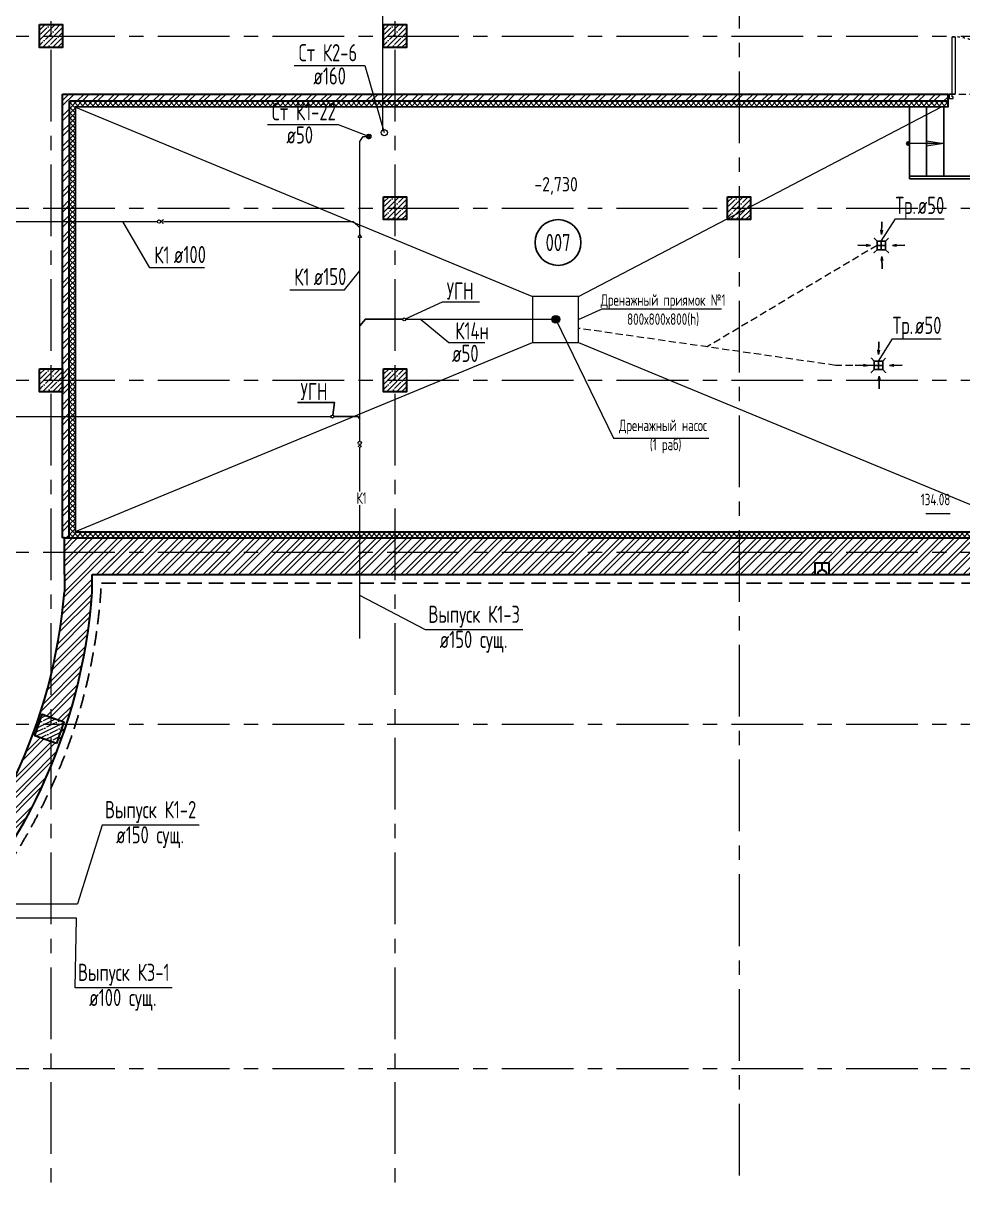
# Model space of a CAD drawing. Header units: millimetres. Extents: x -8689834 to 9419935, y -117443 to 166298.
# Drawn here: x -323656 to -307269, y 104623 to 124826 of the extents above; entities that cross this region are included whole.
import ezdxf
from ezdxf import colors
from ezdxf.entities.mleader import LeaderData, LeaderLine
from ezdxf.enums import TextEntityAlignment as Align
from ezdxf.math import Vec2, Vec3

# ---------------------------------------------------------------- set-up
doc = ezdxf.new("R2010")
doc.units = ezdxf.units.MM
doc.header["$MEASUREMENT"] = 0
for name, pattern in [('01_base$0$DASHED2', [0.375, 0.25, -0.125]), ('ACAD_ISO03W100', [30, 12, -18]), ('CENTER', [2, 1.25, -0.25, 0.25, -0.25]), ('TRATTEGGIATA', [0.75, 0.5, -0.25])]:
    doc.linetypes.add(name, pattern=pattern)
doc.layers.get('0').update_dxf_attribs({"color": 250, "lineweight": 9})
for name, color, linetype, lineweight in [('АР штриховка стен', 250, 'Continuous', 9), ('АР_Двери', 175, 'Continuous', 18), ('АР_Колонны', 250, 'Continuous', 30), ('АР_Колонны Штрих', 250, 'Continuous', 5), ('АР_Лестницы', 250, 'Continuous', 15), ('АР_Маркер экспликации', 239, 'Continuous', 13), ('АР_МосжилНии_Стены', 127, 'Continuous', 30), ('АР_Номер помещения', 1, 'Continuous', 25), ('АР_Оси', 195, 'Continuous', 9), ('АР_Отметки', 250, 'Continuous', 15), ('АР_Перегородки кирпич', 244, 'Continuous', 30), ('АР_Перегородки_кирпич_Штрих', 244, 'Continuous', 5), ('АР_Помещения_площадь', 19, 'Continuous', 9), ('АР_стены', 250, 'Continuous', 30), ('АР_тонкая линия', 250, 'Continuous', 0), ('АР_Штриховка кирпич', 250, 'Continuous', 9), ('ВК_канализация', 32, 'Continuous', 15), ('Подвал', 250, 'Continuous', 30), ('ФВ-5', 250, 'Continuous', 9), ('Штриховка', 7, 'Continuous', 5)]:
    doc.layers.add(name, color=color, linetype=linetype, lineweight=lineweight)
for name, color, linetype in [('АР_Кровля дорожки', 245, 'Continuous'), ('Тонкая', 7, 'Continuous'), ('ТХ_ВК_трапы', 5, 'Continuous')]:
    doc.layers.add(name, color=color, linetype=linetype)
doc.styles.add('ISOCPEUR', font='isocpeur.ttf', dxfattribs={"width": 0.7})
doc.styles.get("Standard").update_dxf_attribs({"font": 'isocpeur.ttf', "width": 0.7})
pattern_1 = [(45, (-1298551.721179725, 164426.8594320829), (-132.5825214724777, 132.5825214724777), []), (45, (-1298463.332832225, 164426.8594320829), (-132.5825214724777, 132.5825214724777), [])]

# ---------------------------------------------------------------- blocks, each defined once
blk = doc.blocks.new('*U245')
at = {"layer": 'АР_Номер помещения', "color": 7}
blk.add_circle((-20182.66319170461, 914.2342336290835), 400, dxfattribs=at)
at = {"layer": 'АР_Помещения_площадь', "color": 7}
blk.add_line((-13345.81200783062, -3814.074083912983), (-13768.16036421212, -3814.074083912983), dxfattribs=at)
at = {"color": 7, "style": 'ISOCPEUR', "width": 0.7, "flags": 1}
blk.add_attdef('КАТЕГОРИЯ', (-499.1655280450395, -2092.186355050572), '', height=250, dxfattribs=at)
at = {"layer": 'АР_Номер помещения', "color": 7, "style": 'ISOCPEUR', "width": 0.7}
blk.add_attdef('НОМЕР_ПОМЕЩЕНИЯ', text='', height=300, dxfattribs=at).set_placement((-20182.66319170752, 914.2342336290835), align=Align.MIDDLE_CENTER)
at = {"layer": 'АР_Помещения_площадь', "color": 7, "lineweight": 30, "width": 0.7, "flags": 104}
blk.add_attdef('ИМЯ_ПОМЕЩЕНИЯ', text='', height=100, dxfattribs=at).set_placement((157.6277002443094, 1217.141369806137), align=Align.MIDDLE_CENTER)
at = {"layer": 'АР_Помещения_площадь', "color": 7, "style": 'ISOCPEUR', "width": 0.7}
blk.add_attdef('ПЛОЩАДЬ_ПОМЕЩЕНИЯ', text='', height=200, dxfattribs=at).set_placement((-13340.92584985744, -3567.568553945634), align=Align.MIDDLE_RIGHT)
blk = doc.blocks.new('A$Cb1ac1438')
at = {"layer": 'АР_Колонны Штрих', "ltscale": 100}
h = blk.add_hatch(dxfattribs=at)
h.set_pattern_fill('ANSI35', color=256, scale=500, angle=161.0398319781508)
h.set_pattern_definition([(206.0398319781508, (898269.906760073, -348997.308166508), (54.8744852097032, -112.3111342341892), []), (206.0398319781508, (898186.3139504915, -348968.589842044), (54.8744852097032, -112.3111342341892), [156.25, -31.25, 0, -31.25])])
h.paths.add_polyline_path([(5719.346614299488, -202.5913746167789), (6097.64448702152, -332.5556754611025), (6227.608787865844, 45.74219726095907), (5849.310915143811, 175.7064981052536)])
h = blk.add_hatch(dxfattribs=at)
h.set_pattern_fill('ANSI35', color=256, scale=500, angle=-72.0645431068729)
h.set_pattern_definition([(332.9354568931271, (-256735.9129927806, 917047.4838722233), (56.87424014611736, 111.3118179161664), []), (332.9354568931271, (-256708.6942039412, 916963.3908433332), (56.87424014611736, 111.3118179161664), [156.25, -31.25, 0, -31.25])])
h.paths.add_polyline_path([(173.2168417862558, -6154.528628895481), (50.03866453003138, -5773.967021993492), (-330.5229423719575, -5897.145199249746), (-207.3447651157039, -6277.70680615172)])
at = {"layer": 'АР_Колонны', "ltscale": 100}
for points in [[(6097.64448702152, -332.5556754611025), (5719.346614299488, -202.5913746167789), (5849.310915143811, 175.7064981052536), (6227.608787865844, 45.74219726095907)], [(50.03866453003138, -5773.967021993492), (173.2168417862558, -6154.528628895481), (-207.3447651157039, -6277.70680615172), (-330.5229423719575, -5897.145199249746)]]:
    blk.add_lwpolyline(points, close=True, dxfattribs=at)
blk = doc.blocks.new('Полуторная_на лестницу')
for points in [[(75.00000000005775, 79.9999999999709), (75.00000000005798, 1079.999999999971), (124.8572721536036, 1079.999999999971), (124.8572721536034, 79.9999999999709)], [(1375.142727846512, 430.0000000000291), (1375.142727846512, 80), (1425.000000000058, 80), (1425.000000000058, 430.0000000000291)]]:
    blk.add_lwpolyline(points, close=True)
for points in [[(5.775291356258094e-11, 0), (5.775291356258094e-11, 80), (20.00000000005775, 80), (20.00000000005775, 0), (5.775291356258094e-11, 0)], [(20.00000000005775, 80), (20.00000000005775, 0), (90.00000000005775, 0), (90.00000000005775, 30), (75.00000000005775, 30), (75.00000000005775, 80), (20.00000000005775, 80)], [(1480.000000000058, 80), (1480.000000000058, 0), (1410.000000000058, 0), (1410.000000000058, 30), (1425.000000000058, 30), (1425.000000000058, 80), (1480.000000000058, 80)], [(1500.000000000058, 0), (1500.000000000058, 80), (1480.000000000058, 80), (1480.000000000058, 0), (1500.000000000058, 0)]]:
    blk.add_lwpolyline(points)
at = {"linetype": 'ACAD_ISO03W100', "ltscale": 3}
for centre, radius, start, end in [((75.00000000005775, 80), 1000, 0, 90), ((1465.395385690272, 39.60461430981795), 392.4797375066257, 95.90754327289797, 174.0924567271067)]:
    blk.add_arc(centre, radius, start, end, dxfattribs=at)
blk = doc.blocks.new('_DotSmall')
at = {"color": 0, "linetype": 'ByBlock', "const_width": 0.5}
blk.add_lwpolyline([(-0.0625, 0, 1), (0.0625, 0, 1)], format="xyb", close=True, dxfattribs=at)
blk = doc.blocks.new('*U1440')
h = blk.add_hatch(color=256)
h.dxf.hatch_style = 1
edge = h.paths.add_edge_path()
edge.add_arc((0, 0), 27.57096445283373, 359.64, 719.6400000000001)
h = blk.add_hatch(color=256)
h.dxf.hatch_style = 1
h.paths.add_polyline_path([(326.395226009728, -44.26795582287014), (326.395226009728, 44.2679558226373), (626.395226009728, 0)])
blk.add_line((626.395226009728, 0), (0, 0))
blk.add_lwpolyline([(326.395226009728, 44.2679558226373), (326.395226009728, -44.26795582287014), (626.395226009728, 0), (326.395226009728, 44.2679558226373)])
blk.add_circle((0, 0), 27.57096445283373)
blk = doc.blocks.new('Трапы с разуклонкой')
at = {"layer": 'ТХ_ВК_трапы'}
for points in [[(364930.9147298485, 183327.9897718408), (364980.664188121, 183277.7404792926), (364980.664188121, 183127.7386055003), (364930.9184774099, 183077.992894789), (364980.664188121, 183127.7386055003), (365129.9162917681, 183127.7386055003), (365180.9115881684, 183076.7433091001), (365129.9162917681, 183127.7386055003), (365055.2902399446, 183127.7386055003), (365055.2902399446, 183277.7404792926), (364980.664188121, 183277.7404792926), (365129.9125629386, 183277.7404792926), (365178.9122697978, 183326.7401861518), (365129.9125629386, 183277.7404792926), (365129.9162917681, 183127.7386055003), (365129.9162917681, 183202.7395423964), (364980.664188121, 183202.7395423964)], [(364930.9147302167, 183327.9897718408), (364980.6641884893, 183277.7404792926), (364980.6641884893, 183127.7386055003), (364930.9184777781, 183077.992894789), (364980.6641884893, 183127.7386055003), (365129.9162921364, 183127.7386055003), (365180.9115885366, 183076.7433091001), (365129.9162921364, 183127.7386055003), (365055.2902403128, 183127.7386055003), (365055.2902403128, 183277.7404792926), (364980.6641884893, 183277.7404792926), (365129.9125633069, 183277.7404792926), (365178.912270166, 183326.7401861518), (365129.9125633069, 183277.7404792926), (365129.9162921364, 183127.7386055003), (365129.9162921364, 183202.7395423964), (364980.6641884893, 183202.7395423964)]]:
    blk.add_lwpolyline(points, dxfattribs=at)
blk = doc.blocks.new('A$C985b353d')
at = {"layer": 'ТХ_ВК_трапы', "ltscale": 100}
for p, q in [((6.382864823623454, 408.7015674520577), (2.194528594974155, 189.2080800976214)), ((2.194528594974155, 189.2080800976214), (-11.21183628975049, 263.5357217971907)), ((-11.21183628975049, 263.5357217971907), (2.194528594974155, 189.2080800976214)), ((2.194528594974155, 189.2080800976214), (19.79846604761642, 264.2907758739971)), ((-407.3905546945322, 3.304820391200661), (-187.8970673400959, -0.8835158374485985)), ((-187.8970673400959, -0.8835158374485985), (-262.9797631164715, 16.72042161519365)), ((192.286124530044, -0.8835158374485879), (267.3688203064197, 16.72042161519364)), ((411.7796118844803, 3.304820391200604), (192.286124530044, -0.8835158374485879)), ((-187.8970673400959, -0.8835158374485985), (-262.2247090396652, -14.28988072217326)), ((-262.2247090396652, -14.28988072217326), (-187.8970673400959, -0.8835158374485985)), ((9.65501813502685, -190.8286551302578), (-3.751346749697859, -265.1562968298271)), ((-3.751346749697859, -265.1562968298271), (9.65501813502685, -190.8286551302578)), ((13.84335436367596, -410.322142484694), (9.65501813502685, -190.8286551302578)), ((9.65501813502685, -190.8286551302578), (27.25895558766905, -265.9113509066335)), ((192.286124530044, -0.8835158374485879), (266.6137662296133, -14.28988072217327)), ((266.6137662296133, -14.28988072217327), (192.286124530044, -0.8835158374485879))]:
    blk.add_line(p, q, dxfattribs=at)
blk = doc.blocks.new('Подложка')
at = {"layer": 'АР_Колонны Штрих', "ltscale": 100}
h = blk.add_hatch(dxfattribs=at)
h.set_pattern_fill('ANSI35', scale=500)
h.set_pattern_definition([(45, (-1280424.170391682, 164672.1571121852), (-88.38834764831844, 88.38834764831844), []), (45, (-1280335.782044182, 164672.1571121852), (-88.38834764831844, 88.38834764831844), [156.25, -31.25, 0, -31.25])])
h.paths.add_polyline_path([(-322972.0711264503, 124800.6824583525), (-323372.0711264503, 124800.6824583525), (-323372.0711264503, 124400.6824583525), (-322972.0711264503, 124400.6824583525)])
h = blk.add_hatch(dxfattribs=at)
h.set_pattern_fill('ANSI35', scale=500)
h.set_pattern_definition([(45, (-1274424.170391682, 164672.1571121852), (-88.38834764831844, 88.38834764831844), []), (45, (-1274335.782044182, 164672.1571121852), (-88.38834764831844, 88.38834764831844), [156.25, -31.25, 0, -31.25])])
h.paths.add_polyline_path([(-316972.0711264502, 124800.6824583525), (-317372.0711264502, 124800.6824583525), (-317372.0711264502, 124400.6824583525), (-316972.0711264502, 124400.6824583525)])
h = blk.add_hatch(dxfattribs=at)
h.set_pattern_fill('ANSI35', scale=500)
h.set_pattern_definition([(45, (-1274424.170391682, 161672.1571121852), (-88.38834764831844, 88.38834764831844), []), (45, (-1274335.782044182, 161672.1571121852), (-88.38834764831844, 88.38834764831844), [156.25, -31.25, 0, -31.25])])
h.paths.add_polyline_path([(-316972.0711264502, 121800.6824583525), (-317372.0711264502, 121800.6824583525), (-317372.0711264502, 121400.6824583525), (-316972.0711264502, 121400.6824583525)])
h = blk.add_hatch(dxfattribs=at)
h.set_pattern_fill('ANSI35', scale=500)
h.set_pattern_definition([(45, (-1268424.170391682, 161672.1571121852), (-88.38834764831844, 88.38834764831844), []), (45, (-1268335.782044182, 161672.1571121852), (-88.38834764831844, 88.38834764831844), [156.25, -31.25, 0, -31.25])])
h.paths.add_polyline_path([(-310972.0711264502, 121800.6824583525), (-311372.0711264502, 121800.6824583525), (-311372.0711264502, 121400.6824583525), (-310972.0711264502, 121400.6824583525)])
h = blk.add_hatch(dxfattribs=at)
h.set_pattern_fill('ANSI35', scale=500)
h.set_pattern_definition([(45, (-1280424.170391682, 158672.1571121852), (-88.38834764831844, 88.38834764831844), []), (45, (-1280335.782044182, 158672.1571121852), (-88.38834764831844, 88.38834764831844), [156.25, -31.25, 0, -31.25])])
h.paths.add_polyline_path([(-322972.0711264503, 118800.6824583525), (-323372.0711264503, 118800.6824583525), (-323372.0711264503, 118400.6824583525), (-322972.0711264503, 118400.6824583525)])
h = blk.add_hatch(dxfattribs=at)
h.set_pattern_fill('ANSI35', scale=500)
h.set_pattern_definition([(45, (-1274424.170391682, 158672.1571121852), (-88.38834764831844, 88.38834764831844), []), (45, (-1274335.782044182, 158672.1571121852), (-88.38834764831844, 88.38834764831844), [156.25, -31.25, 0, -31.25])])
h.paths.add_polyline_path([(-316972.0711264502, 118800.6824583525), (-317372.0711264502, 118800.6824583525), (-317372.0711264502, 118400.6824583525), (-316972.0711264502, 118400.6824583525)])
at = {"layer": 'АР_Перегородки_кирпич_Штрих', "ltscale": 100}
h = blk.add_hatch(dxfattribs=at)
h.set_pattern_fill('ANSI32', scale=500)
h.set_pattern_definition([(45, (-15289.26513409219, 0), (-132.5825214724777, 132.5825214724777), []), (45, (-15200.87678659218, 0), (-132.5825214724777, 132.5825214724777), [])])
h.paths.add_polyline_path([(-304052.0711264501, 123589.9490637413), (-305172.0711264501, 123589.9490637413), (-305172.0711264501, 123469.9490637413), (-304172.0711264501, 123469.9490637413), (-304172.5771687811, 121600.6824583525), (-304052.5840094198, 121600.6824583525)])
h.paths.add_polyline_path([(-304052.5840094198, 121600.6824583525), (-304172.5771687811, 121600.6824583525), (-304173.3705045159, 118670.1845431714), (-304172.0711264501, 115850.6824583525), (-304054.0665040578, 115850.6824583525), (-304053.3574848831, 118550.1845431714)])
h.paths.add_polyline_path([(-306026.1564171973, 123589.9490637413), (-306026.1564171973, 123469.9490637413), (-305892.0711264501, 123469.9490637413), (-305892.5859029801, 123241.4189386518), (-305772.5859029799, 123241.4189386518), (-305772.0711264501, 123469.9490637413), (-305172.0711264501, 123469.9490637413), (-305172.0711264501, 123589.9490637413)])
h.paths.add_polyline_path([(-322852.4199923284, 115997.3872438653), (-322851.1212437177, 123469.9205100444), (-307526.1564171973, 123469.9490637413), (-307526.1564171973, 123589.9490637413), (-322971.1212310863, 123589.9490637413), (-322972.421225976, 115997.3872438653)])
h.paths.add_polyline_path([(-322972.3246298887, 116422.3475705374), (-322932.4206091522, 116422.3475705374), (-322932.4206091522, 116462.3475705375), (-322972.3179141203, 116462.3475705374)], flags=16)
h.paths.add_polyline_path([(-322852.4206091521, 115997.5664154426), (-322972.3414193097, 115997.5664154426), (-322972.4206091521, 115850.682458348), (-322852.4206091523, 115850.6824583525)])
at = {"layer": 'АР_Штриховка кирпич', "ltscale": 100}
h = blk.add_hatch(dxfattribs=at)
h.set_pattern_fill('ANSI32', scale=500)
h.set_pattern_definition(pattern_1)
h.paths.add_polyline_path([(-322946.1180642748, 112648.224219518), (-322961.2216596514, 112600.6824583525), (-323172.0711264503, 112600.6824583525), (-323199.1559286597, 112732.6939443187)], flags=16)
h.paths.add_polyline_path([(-323382.9205932492, 112600.6824583525), (-323324.9686016155, 112776.5329568123), (-323198.5888596172, 112734.3445592263), (-323172.0711264503, 112600.6824583525)], flags=16)
h.paths.add_polyline_path([(-323072.9704356921, 112268.2411963662), (-323199.3501776903, 112310.4295939522), (-323172.0711264503, 112600.6824583525), (-322961.2216596514, 112600.6824583525)], flags=16)
h.paths.add_polyline_path([(-323198.7831086478, 112312.0802088598), (-323451.8209730327, 112396.5499336605), (-323382.9205932493, 112600.6824583525), (-323172.0711264503, 112600.6824583525)], flags=16)
edge = h.paths.add_edge_path()
edge.add_line((-322067.0711264503, 115850.6824583481), (-322937.0711264506, 115850.6824583765))
edge.add_arc((-1477104.667928795, 115380.6824575035), 1154167.692499015, -0.02333197960928146, 0.023331979694489746, ccw=False)
edge.add_arc((-332221.3052867504, 115664.1989911303), 9314.761999561275, 321.68271989326865, 355.35999482408715, ccw=False)
edge.add_line((-324913.0416397232, 109888.9004210118), (-324376.4676794859, 109758.9389800894))
edge.add_arc((-332173.8220975739, 115605.6691985809), 9745.921719832271, 323.1361487127608, 355.9107374150291)
edge.add_line((-322452.7118934882, 114910.6824583331), (-322452.7118934878, 115210.6824583402))
edge.add_line((-322452.7118934878, 115210.6824583402), (-322067.0711264503, 115210.6824583525))
edge.add_line((-322067.0711264503, 115210.6824583525), (-322067.0711264503, 115850.6824583481))
h = blk.add_hatch(dxfattribs=at)
h.set_pattern_fill('ANSI32', scale=500)
h.set_pattern_definition(pattern_1)
h.paths.add_polyline_path([(-309596.9097890062, 115410.2370001124), (-309596.9097890062, 115210.6824583525), (-305664.571126, 115210.6824583526), (-305664.571126, 115850.6824583526), (-322120.0107513145, 115850.6824583525), (-322120.0107513145, 115210.6824583525), (-309847.2324638944, 115210.6824583525), (-309847.2324638944, 115410.2370001124)])
at = {"layer": 'Штриховка', "transparency": 33554636}
h = blk.add_hatch(dxfattribs=at)
h.set_pattern_fill('ANSI37', scale=500)
h.set_pattern_definition([(45, (0, 0), (-44.19417382415922, 44.19417382415922), []), (135, (0, 0), (-44.19417382415922, -44.19417382415921), [])])
h.paths.add_polyline_path([(-305992.0711264501, 121325.4545757953), (-305992.0711264501, 123369.9490637413), (-306015.7693455741, 123369.9490637413), (-306015.7693455741, 123420.6521764803), (-307538.1917702747, 123420.6521764803), (-307538.1917702746, 123369.9490637413), (-322752.4206091523, 123369.9490637413), (-322752.4206091523, 115950.6824583525), (-305992.0711264501, 115950.6824583525), (-305992.0711264501, 120795.4545757954)], flags=16)
edge = h.paths.add_edge_path(flags=16)
edge.add_line((-305892.5859029791, 120895.4545757953), (-305893.2482067342, 122711.401855948))
edge.add_line((-305893.2482067342, 122711.401855948), (-305992.7334302053, 122711.401855948))
edge.add_line((-305992.7334302053, 122711.401855948), (-305991.7107815485, 123241.4415005122))
edge.add_line((-305991.7107815485, 123241.4415005122), (-305892.2255580774, 123241.4415005122))
edge.add_line((-305892.2255580774, 123241.4415005122), (-305892.585902979, 121225.4545757954))
edge.add_arc((-305892.5859029789, 120895.4545757952), 330.0000000001164, 90.00000000002024, 173.0379373089026)
edge.add_line((-306220.1526900622, 120935.4545757953), (-306222.5859029791, 120935.4545757953))
edge.add_line((-306222.5859029791, 120935.4545757953), (-306222.585902979, 120895.4545757953))
edge.add_line((-306222.585902979, 120895.4545757953), (-305892.5859029791, 120895.4545757953))
edge = h.paths.add_edge_path()
edge.add_line((-305892.585902979, 120935.4545757953), (-305892.5859029791, 120895.4545757953))
edge.add_line((-305892.5859029791, 120895.4545757953), (-306222.585902979, 120895.4545757953))
edge.add_arc((-305892.5859029794, 120895.4545757957), 329.9999999995925, 89.91062262278177, 180.0000000000657, ccw=False)
edge.add_line((-305892.0711264501, 121225.4541742877), (-305892.0711264501, 123469.9490637413))
edge.add_line((-305892.0711264501, 123469.9490637413), (-306015.9852964915, 123469.9490637413))
edge.add_line((-306015.9852964915, 123469.9490637413), (-306015.9852964915, 123420.6521764803))
edge.add_line((-306015.9852964915, 123420.6521764803), (-307538.1917702747, 123420.6521764803))
edge.add_line((-307538.1917702747, 123420.6521764803), (-307538.1917702747, 123469.9490637413))
edge.add_line((-307538.1917702747, 123469.9490637413), (-322851.1212313407, 123469.9484889328))
edge.add_line((-322851.1212313407, 123469.9484889328), (-322852.4206091523, 115850.6824583525))
edge.add_line((-322852.4206091523, 115850.6824583525), (-305892.0711264501, 115850.6824583525))
edge.add_line((-305892.0711264501, 115850.6824583525), (-305892.0711264501, 120935.4545757953))
edge.add_line((-305892.0711264501, 120935.4545757953), (-305892.585902979, 120935.4545757953))
edge = h.paths.add_edge_path(flags=0)
edge.add_arc((-305892.5859029851, 120895.4545757951), 329.9999999939452, 173.0379373087465, 179.9999999999621)
edge.add_line((-306222.5859029791, 120895.4545757953), (-306222.585902979, 120935.4545757953))
edge.add_line((-306222.585902979, 120935.4545757953), (-306220.1526900622, 120935.4545757953))
at = {"color": 7, "linetype": 'TRATTEGGIATA', "ltscale": 500}
blk.add_line((-322292.9184881856, 115060.6824583525), (-306282.0711264503, 115060.6824583525), dxfattribs=at)
blk.add_arc((-332173.8220975736, 115605.6691985808), 9895.921719831927, 272.3712849375702, 356.8430181081399, dxfattribs=at)
at = {"layer": 'АР штриховка стен', "color": 7, "ltscale": 100}
blk.add_line((-307843.6244904875, 123589.9490637413), (-307843.6244904874, 123589.9490637413), dxfattribs=at)
at = {"layer": 'АР_Колонны', "color": 7, "ltscale": 100}
for points in [[(-323372.0711264503, 124800.6824583525), (-322972.0711264503, 124800.6824583525), (-322972.0711264503, 124400.6824583525), (-323372.0711264503, 124400.6824583525)], [(-317372.0711264502, 124800.6824583525), (-316972.0711264502, 124800.6824583525), (-316972.0711264502, 124400.6824583525), (-317372.0711264502, 124400.6824583525)], [(-317372.0711264502, 121800.6824583525), (-316972.0711264502, 121800.6824583525), (-316972.0711264502, 121400.6824583525), (-317372.0711264502, 121400.6824583525)], [(-311372.0711264502, 121800.6824583525), (-310972.0711264502, 121800.6824583525), (-310972.0711264502, 121400.6824583525), (-311372.0711264502, 121400.6824583525)], [(-323372.0711264503, 118800.6824583525), (-322972.0711264503, 118800.6824583525), (-322972.0711264503, 118400.6824583525), (-323372.0711264503, 118400.6824583525)], [(-317372.0711264502, 118800.6824583525), (-316972.0711264502, 118800.6824583525), (-316972.0711264502, 118400.6824583525), (-317372.0711264502, 118400.6824583525)]]:
    blk.add_lwpolyline(points, close=True, dxfattribs=at)
at = {"layer": 'АР_МосжилНии_Стены', "color": 7, "ltscale": 100}
for p, q in [((-322937.0711264503, 115850.6824583525), (-322067.0711264503, 115850.6824583525)), ((-322937.0711264503, 115210.6824583525), (-322937.0711264503, 115850.682458348)), ((-322174.6778695334, 115850.6824583525), (-306208.403607368, 115850.6824583525)), ((-322452.7118934878, 115210.6824583525), (-322002.0711264502, 115210.6824583525)), ((-322239.6778695334, 115210.6824583525), (-305787.1893165926, 115210.6824583525))]:
    blk.add_line(p, q, dxfattribs=at)
blk.add_lwpolyline([(-309847.2324638944, 115210.6824583525), (-309596.9097890062, 115210.6824583525), (-309596.9097890062, 115410.2370001124), (-309847.2324638944, 115410.2370001124)], close=True, dxfattribs=at)
for points in [[(-322937.0711264502, 115210.6824583422), (-322937.0711264502, 114910.6824583402)], [(-322452.7118934878, 114910.6824583402), (-322452.7118934878, 115210.6824583402)]]:
    blk.add_lwpolyline(points, dxfattribs=at)
for centre, radius, start, end in [((-332221.305286749, 115664.1989911299), 9314.761999559945, 273.7493737590794, 355.3599948243836), ((-332173.8220975735, 115605.6691985808), 9745.921719831898, 273.3036233407794, 355.9107374146807)]:
    blk.add_arc(centre, radius, start, end, dxfattribs=at)
at = {"layer": 'АР_Оси', "color": 7, "linetype": 'CENTER', "ltscale": 1000}
for p, q in [((-323172.0711264503, 134363.1513644526), (-323172.0711264503, 78630.80280076223)), ((-317172.0711264502, 134363.1513644526), (-317172.0711264502, 78630.80280076223)), ((-311172.0711264502, 133984.9486035834), (-311172.0711264502, 78252.60003989303)), ((-359305.7650579241, 124600.6824583525), (-276127.3630032049, 124600.6824583525)), ((-359305.7650579241, 121600.6824583525), (-276127.3630032049, 121600.6824583525)), ((-359305.7650579241, 118600.6824583525), (-276127.3630032049, 118600.6824583525)), ((-359305.7650579241, 115600.6824583525), (-276127.3630032049, 115600.6824583525)), ((-359305.7650579241, 112600.6824583525), (-276127.3630032049, 112600.6824583525)), ((-359305.7650579241, 106600.6824583525), (-276127.3630032049, 106600.6824583525))]:
    blk.add_line(p, q, dxfattribs=at)
at = {"layer": 'АР_Перегородки кирпич', "color": 7, "linetype": 'Continuous', "ltscale": 100}
for p, q in [((-322972.4206091521, 120532.6524932313, 1.961751612303354), (-322971.1212310863, 123589.9490637413, 1.961751612303354)), ((-322971.1212310863, 123589.9490637413, 1.961751612303354), (-307526.1564171973, 123589.9490637413, 1.961751612303354)), ((-322852.4206091521, 120532.6524932313, 1.961751612303354), (-322851.1212310863, 123469.9490637413, 1.961751612303354)), ((-322851.1212310863, 123469.9490637413, 1.961751612303354), (-307526.1564171973, 123469.9490637413, 1.961751612303354)), ((-307526.1564171973, 123469.9490637413, 1.961751612303354), (-307526.1564171973, 123589.9490637413, 1.961751612303354)), ((-322972.4206091521, 115850.682458348, 1.961751612303354), (-322972.4206091521, 120570.1845431714, 1.961751612303354)), ((-322852.4206091523, 115850.6824583525, 1.961751612303354), (-322852.4206091521, 120570.1845431714, 1.961751612303354)), ((-322937.0711264503, 115850.682458348), (-322972.4206091521, 115850.682458348, 1.961751612307125))]:
    blk.add_line(p, q, dxfattribs=at)
at = {"layer": 'АР_тонкая линия', "color": 7, "ltscale": 500, "elevation": 0.5840179250958151}
for points in [[(-307538.1917702747, 123469.9490637413), (-307538.1917702747, 123369.9490637413), (-322752.4206091523, 123369.9490637413), (-322752.4206091523, 115950.6824583525), (-305992.0711264501, 115950.6824583525), (-305992.0711264501, 122711.4189386518)], [(-307526.1564171974, 123469.9490637413), (-307526.1564171974, 123359.9490637413), (-322742.4206091523, 123359.9490637413), (-322742.4206091523, 115960.6824583525), (-306002.0711264501, 115960.6824583525), (-306002.0711264501, 122711.4189386518)]]:
    blk.add_lwpolyline(points, dxfattribs=at)
at = {"layer": 'Подвал', "color": 7, "linetype": 'TRATTEGGIATA', "lineweight": 13, "ltscale": 250}
blk.add_line((-307526.1564171973, 123589.9490637414), (-306046.1564171971, 123589.9490637414, 1.961751612303487), dxfattribs=at)
at = {"layer": 'Подвал', "color": 7, "lineweight": 13, "ltscale": 500}
for p, q in [((-322742.4206091523, 123359.9490637413, 0.5840179250958151), (-314773.0049359254, 120061.1780712401, 1.272944667367197)), ((-313971.486799677, 120061.1780712401, 1.272944667367197), (-307651.0751427233, 123359.9490637413, 0.5840179250958151)), ((-322742.4206091523, 115960.6824583525, 0.5840179250958151), (-314773.0049359254, 119259.4534508536, 1.272944667367197)), ((-313971.486799677, 119259.4534508536, 1.272944667367197), (-306002.0711264501, 115960.6824583525, 0.5840179250958151))]:
    blk.add_line(p, q, dxfattribs=at)
at = {"layer": 'Подвал', "color": 7, "ltscale": 100}
blk.add_line((-309722.0711264503, 115291.4124465803), (-309722.0711264503, 115410.2370001124), dxfattribs=at)
at = {"layer": 'Подвал', "color": 7, "lineweight": 13, "ltscale": 500}
blk.add_lwpolyline([(-314773.0049359254, 119259.4534508536), (-313971.486799677, 119259.4534508536), (-313971.486799677, 120061.1780712401), (-314773.0049359254, 120061.1780712401)], close=True, dxfattribs=at)
at = {"layer": 'Подвал', "color": 7, "ltscale": 100}
blk.add_arc((-309722.0711264503, 115210.6824583525), 80.72998822781665, 0, 180, dxfattribs=at)
at = {"layer": 'Штриховка', "color": 7, "ltscale": 500}
blk.add_line((-307526.1564171973, 123469.9490637413, 1.961751612303354), (-307526.1564171973, 123359.9490637413, 1.961751612303354), dxfattribs=at)
at = {"layer": 'АР_Двери', "color": 7}
blk.add_blockref('Полуторная_на лестницу', (-307528.8409710111, 123509.9490637414, 1.961751612303487), dxfattribs=at)
at = {"layer": 'АР_Лестницы', "color": 7, "ltscale": 100, "xscale": -1, "rotation": 180}
blk.add_blockref('*U1440', (-308227.4895023943, 122727.4581613021, 0.5840179250958151), dxfattribs=at)
at = {"layer": 'АР_Маркер экспликации', "color": 7}
ref = blk.add_blockref('*U245', (-294145.2199643346, 120087.5191008368, 1.961751612303354), dxfattribs=at)
ref.add_attrib('НОМЕР_ПОМЕЩЕНИЯ', '007', dxfattribs={"layer": 'АР_Номер помещения', "color": 7, "height": 300, "style": 'ISOCPEUR', "width": 0.7}).set_placement((-314327.8831560421, 121001.7533344659, 1.961751612303354), align=Align.MIDDLE_CENTER)
ref.add_attrib('ПЛОЩАДЬ_ПОМЕЩЕНИЯ', '134.08', dxfattribs={"layer": 'АР_Помещения_площадь', "color": 7, "height": 200, "style": 'ISOCPEUR', "width": 0.7}).set_placement((-307486.145814192, 116519.9505468912, 1.961751612303354), align=Align.MIDDLE_RIGHT)
at = {"layer": 'АР_стены', "color": 7, "ltscale": 100}
blk.add_blockref('A$Cb1ac1438', (-329172.0711264506, 112600.6824583525), dxfattribs=at)
at = {"layer": 'АР_Отметки', "color": 7}
ml = blk.add_multileader_mtext('Standard', dxfattribs=at)
ml.set_content('{\\W0.8;-2,730}', color=7, style='ISOCPEUR')
ml.set_leader_properties(color=256, linetype='Continuous', lineweight=-1)
ml.set_arrow_properties(name='DOTSMALL')
ml.build(insert=Vec2(0, 0))
ml.multileader.update_dxf_attribs({"has_text_frame": 1, "text_left_attachment_type": 4, "text_right_attachment_type": 4, "dogleg_length": 100, "arrow_head_size": 180})
ctx = ml.context
ctx.base_point, ctx.char_height, ctx.arrow_head_size, ctx.landing_gap_size, ctx.plane_origin = Vec3(-314791.3210058988, 121809.0184862664, 2.299351988461806e-08), 250, 180, 50, Vec3(-319449.8299409288, 117956.7109726352, 2.299351988461806e-08)
ctx.left_attachment, ctx.right_attachment = 4, 4
notes = []
notes.append((ctx, [(0, (0, 0, 0), (0, 0), (1, 0), 1, [])]))
ctx.mtext.insert, ctx.mtext.width, ctx.mtext.defined_height, ctx.mtext.line_spacing_style, ctx.mtext.flow_direction = Vec3(-314741.3210058988, 122142.3518195997, 2.299351988461806e-08), 769.9889591111103, 343.8884462512117, 2, 5
ml = blk.add_multileader_mtext('Standard', dxfattribs=at)
ml.set_content('{\\W0.8;-2,430}', color=7, style='ISOCPEUR')
ml.set_leader_properties(color=256, linetype='Continuous', lineweight=-1)
ml.set_arrow_properties(name='DOTSMALL')
ml.build(insert=Vec2(0, 0))
ml.multileader.update_dxf_attribs({"has_text_frame": 1, "text_left_attachment_type": 4, "text_right_attachment_type": 4, "dogleg_length": 100, "arrow_head_size": 180})
ctx = ml.context
ctx.base_point, ctx.char_height, ctx.arrow_head_size, ctx.landing_gap_size, ctx.plane_origin = Vec3(-336711.8860226227, 117132.6558246998), 250, 180, 50, Vec3(-335659.1926379816, 115477.4824299914)
ctx.left_attachment, ctx.right_attachment = 4, 4
notes.append((ctx, [(0, (0, 0, 0), (0, 0), (1, 0), 1, [])]))
ctx.mtext.insert, ctx.mtext.width, ctx.mtext.line_spacing_style, ctx.mtext.flow_direction = Vec3(-336661.8860226227, 117465.9891580332), 852.6970314602484, 2, 5
for ctx, leaders in notes:
    for number, flags, end, landing, length, lines in leaders:
        leader = LeaderData()
        leader.index, (leader.has_last_leader_line, leader.has_dogleg_vector, leader.attachment_direction) = number, flags
        leader.last_leader_point, leader.dogleg_vector, leader.dogleg_length = Vec3(end), Vec3(landing), length
        for number, points, colour, breaks in lines:
            line = LeaderLine()
            line.index, line.vertices, line.color, line.breaks = number, Vec3.list(points), colors.encode_raw_color(colour), breaks
            leader.lines.append(line)
        ctx.leaders.append(leader)

msp = doc.modelspace()

# ---------------------------------------------------------------- linework, layer by layer
at = {"layer": 'Тонкая', "ltscale": 100}
for p, q in [((-308201.0751424488, 123359.9672147487, 0.5840179250958151), (-308201.1129294756, 122110.878631727, 0.5840179250958151)), ((-307901.0751425861, 123359.958139245, 0.5840179250958151), (-307901.1114168293, 122160.876155472, 0.5840179250958151)), ((-307601.0751427233, 123359.9490637413, 0.5840179250958151), (-307601.1114167669, 122160.8736792294, 0.5840179250958151)), ((-306002.0711264501, 122110.8604805241, 0.5840179250958151), (-308201.1129294756, 122110.878631727, 0.5840179250958151)), ((-306002.0711264501, 122160.8604805241, 0.5840179250958151), (-308201.1114168917, 122160.8786317145, 0.5840179250958151))]:
    msp.add_line(p, q, dxfattribs=at)

# ---------------------------------------------------------------- next in the draw order: block references
at = {"layer": 'АР_Кровля дорожки', "color": 7}
msp.add_blockref('Подложка', (0, 0), dxfattribs=at)

# ---------------------------------------------------------------- next in the draw order: hatches: boundary and pattern name
at = {"layer": 'ФВ-5', "lineweight": 13, "ltscale": 500}
h = msp.add_hatch(color=1, dxfattribs=at)
h.dxf.hatch_style = 1
h.paths.add_polyline_path([(-314297.9717065528, 119662.0034518631, 1), (-314434.8550742898, 119662.0034518631, 1)])

# ---------------------------------------------------------------- next in the draw order: linework, layer by layer
at = {"layer": 'АР_Кровля дорожки', "color": 152, "ltscale": 500, "true_color": 0x2776bb}
for points in [[(-317035.6622976543, 119664.6858051686), (-317688.1823127544, 119665.3415286625), (-317785.2451694591, 119548.5187588495)], [(-314366.4133904213, 119662.0034518631), (-316984.7039581843, 119664.6345966545)], [(-318236.4570578165, 117966.8906999952), (-317818.5277075698, 117966.9233316055), (-317785.6058456628, 117924.5056376847)]]:
    msp.add_lwpolyline(points, dxfattribs=at)
at = {"layer": 'АР_Кровля дорожки', "color": 7, "ltscale": 500}
msp.add_lwpolyline([(-318869.6995581122, 118209.9346175753), (-318224.415270267, 118209.9346175753), (-318258.2239332422, 117992.3000503904)], dxfattribs=at)
at = {"layer": 'ВК_канализация', "color": 6, "lineweight": 13, "ltscale": 500}
msp.add_lwpolyline([(-317385.1539749005, 122965.2366934526), (-317385.1539749005, 126540.585666961), (-317103.7880048747, 126786.9050817371)], dxfattribs=at)
at = {"layer": 'ВК_канализация', "color": 18, "lineweight": 13, "ltscale": 500, "true_color": 0x000000}
for points in [[(-318929.0905093276, 124089.8595159795), (-317695.1127767768, 124089.8595159795), (-317358.3890035237, 122917.1884228573)], [(-319398.0050653488, 123061.1024226649), (-318164.027332798, 123061.1024226649), (-317678.9292551165, 122871.7719364295)], [(-320493.8244134276, 120562.710275006), (-321446.3633407708, 120562.710275006), (-321920.7307747417, 121366.3036498367)], [(-308690.2311777524, 121025.8979188664), (-308443.2768666959, 121411.5380307744), (-307596.1616285615, 121411.5380307744)], [(-317753.0135384651, 121088.6759179675), (-317816.0273606798, 121088.6759179675), (-317784.5204495725, 121136.0291786027), (-317753.0135384651, 121088.6759179675)], [(-319006.574163889, 120179.0809017625), (-318054.0352365458, 120179.0809017625), (-317784.5204495725, 120505.0109723655)], [(-316986.8352488553, 119671.9592588023), (-316344.302841127, 119968.2239836284), (-315699.0185532817, 119968.2239836284)], [(-313971.486799677, 119660.3157610469), (-313558.5971435884, 119844.5675598517), (-311476.3984484166, 119844.5675598517)], [(-314366.4133904213, 119662.0034518631), (-313358.4018203171, 117590.2887385071), (-311699.9720788068, 117590.2887385071)], [(-308739.2769254157, 118934.8166554949), (-308492.3226143592, 119320.4567674029), (-307645.2073762248, 119320.4567674029)], [(-314944.7738328177, 114250.4695424296), (-316638.1699243147, 114250.4695424296), (-317784.5204495725, 114844.6703115181)], [(-320586.2539688816, 110843.6873935706), (-322279.6500603786, 110843.6873935706), (-322709.9221972395, 109470.2044018847)], [(-321057.1474274588, 108007.1016721771), (-322750.5435189558, 108007.1016721771), (-322723.4382729339, 109217.866614254)]]:
    msp.add_lwpolyline(points, dxfattribs=at)
at = {"layer": 'ВК_канализация', "color": 244, "lineweight": 13, "ltscale": 500, "true_color": 0x991b1e}
for points in [[(-317784.5204495725, 121136.0291786027), (-317784.5204495725, 122765.0813289781), (-317727.0665082214, 122847.7023915295), (-317657.4156332455, 122847.7023915295)], [(-324670.9648620137, 121366.3036498367), (-321315.7738978015, 121366.3036498367)], [(-321255.7738978015, 121366.3036498367), (-321239.0460649855, 121366.3036498367)], [(-321209.0460649855, 121366.3036498367), (-317900.5829335893, 121366.3036498367)], [(-317900.5829335893, 121366.3036498367), (-317784.5204495725, 121259.447437148)], [(-317786.19159678, 117537.1943273714), (-317784.5204495725, 121088.6759179675)], [(-317786.2781824593, 117477.194452323), (-317786.2781824593, 117460.4666195069)], [(-317784.5204495725, 116662.0283877168), (-317786.2781824593, 117430.4666195069)], [(-317784.5204495725, 114099.4770771854), (-317784.5204495725, 116422.8283307659)], [(-327704.4764531991, 109470.1755081375), (-322709.9221972395, 109470.2044018847)]]:
    msp.add_lwpolyline(points, dxfattribs=at)
at = {"layer": 'ВК_канализация', "color": 3, "linetype": '01_base$0$DASHED2', "lineweight": 13, "ltscale": 500}
for points in [[(-308764.8572299442, 120950.8969819702), (-311730.2334476034, 119182.2420746819)], [(-308813.9048420223, 118859.8157185987), (-309488.9800955299, 118859.8157185987), (-313971.486799677, 119504.6684307652)]]:
    msp.add_lwpolyline(points, dxfattribs=at)
at = {"layer": 'ВК_канализация', "color": 18, "lineweight": 13, "ltscale": 500, "true_color": 0x000000, "elevation": 0.2920089625479075}
msp.add_lwpolyline([(-315603.0931105568, 119254.6848288769), (-316234.4905500313, 119254.6848288769), (-316734.8962713301, 119664.3835625629)], dxfattribs=at)
at = {"layer": 'ВК_канализация', "color": 152, "lineweight": 13, "ltscale": 500, "true_color": 0x2776bb}
msp.add_lwpolyline([(-334026.9437018652, 116307.9296103104), (-334048.3793622407, 117966.8743841904), (-318291.0876620715, 117965.6778918223)], dxfattribs=at)
at = {"layer": 'ВК_канализация', "color": 30, "lineweight": 13, "ltscale": 500, "true_color": 0xf26722}
msp.add_lwpolyline([(-322723.4382729339, 109217.866614254), (-330767.5334158717, 109217.866614254)], dxfattribs=at)
at = {"layer": 'ВК_канализация', "color": 244, "lineweight": 40, "ltscale": 100, "true_color": 0x991b1e}
msp.add_circle((-317627.6933416867, 122851.7749072746), 30, dxfattribs=at)
at = {"layer": 'ВК_канализация', "color": 6, "lineweight": 13, "ltscale": 500}
msp.add_circle((-317358.3890035237, 122917.1884228573), 55, dxfattribs=at)
at = {"layer": 'ВК_канализация', "color": 244, "lineweight": 13, "ltscale": 500, "true_color": 0x991b1e}
for centre in [(-321285.7738978015, 121366.3036498367), (-317786.2781824593, 117507.194452323)]:
    msp.add_circle(centre, 30, dxfattribs=at)
at = {"layer": 'ВК_канализация', "color": 152, "lineweight": 13, "ltscale": 500, "true_color": 0x2776bb}
for centre in [(-317010.186612948, 119661.1921980688), (-318262.1711745975, 117966.8906999952)]:
    msp.add_circle(centre, 25.71411678095961, dxfattribs=at)
at = {"layer": 'ВК_канализация', "color": 1, "lineweight": 13, "ltscale": 500}
msp.add_circle((-314366.4133904213, 119662.0034518631), 68.44168386845264, dxfattribs=at)
at = {"layer": 'ВК_канализация', "color": 244, "lineweight": 13, "ltscale": 500, "true_color": 0x991b1e}
for centre, start, end in [((-321209.0460649855, 121366.3036498367), 90, 270), ((-317786.2781824593, 117430.4666195069), 0, 180)]:
    msp.add_arc(centre, 30, start, end, dxfattribs=at)

# ---------------------------------------------------------------- next in the draw order: block references
at = {"layer": 'ВК_канализация', "color": 7, "ltscale": 500}
for p in [(-308690.2330425355, 120950.8969819702), (-308739.2787898305, 118859.8157185987)]:
    msp.add_blockref('A$C985b353d', p, dxfattribs=at)
at = {"layer": 'ВК_канализация', "color": 7, "lineweight": 9, "xscale": -1}
for p in [(56365.05719740916, -62251.84256042627), (56316.01145011414, -64342.92382379778)]:
    msp.add_blockref('Трапы с разуклонкой', p, dxfattribs=at)

# ---------------------------------------------------------------- next in the draw order: texts
at = {"layer": 'ВК_канализация', "color": 18, "ltscale": 100, "true_color": 0x000000, "attachment_point": 4, "style": 'ISOCPEUR'}
for s, insert, char_height, width in [('Ст К2-6', (-318852.5050844117, 124310.6527955172), 300, 5891.510193615686), ('\\pxi-1,l1,t1,5;ø160', (-318596.4816268436, 123906.0188990508), 300, 7500), ('Ст К1-22', (-319321.4196404329, 123281.8957022026), 300, 5891.510193615686), ('\\pxi-1,l1,t1,5;ø50', (-319065.3961828648, 122877.2618057362), 300, 7500), ('Тр.', (-308443.2768666959, 121606.5380307744), 300, 5891.510193615686), ('\\pxi-1,l1,t1,5;ø50', (-308057.0261474057, 121649.1243607683), 300, 7500), ('К1', (-321369.7779158549, 120783.5035545437), 300, 5891.510193615686), ('\\pxi-1,l1,t1,5;ø100', (-321029.3293125206, 120792.2567191235), 300, 7500), ('К1', (-318929.9887389732, 120399.8741813002), 300, 5891.510193615686), ('\\pxi-1,l1,t1,5;ø150', (-318589.5401356388, 120408.6273458799), 300, 7500), ('\\pxi-1,l1,t1,5;УГН', (-316269.6468256072, 120155.5320511618), 300, 7500), ('\\pxqc;Дренажный приямок №1\\P800х800х800(h)', (-315441.526170853, 119822.4042267633), 200, 5891.510193615686), ('К14н', (-316121.0866611329, 119461.069416457, 0.2920089625479075), 300, 5891.510193615686), ('Тр.', (-308492.3226143592, 119515.4567674029), 300, 5891.510193615686), ('\\pxi-1,l1,t1,5;ø50', (-308106.071895069, 119558.0430973968), 300, 7500), ('\\pxi-1,l1,t1,5;ø50', (-316178.7149601494, 119067.9636721169, 0.2920089625479075), 300, 7500), ('\\pxi-1,l1,t1,5;УГН', (-318818.6036953913, 118401.9497948563), 300, 7500), ('\\pxqc;Дренажный насос\\P (1 раб)', (-315442.9710496283, 117619.2752436858), 200, 5891.510193615686), ('К1', (-317843.6614452251, 116545.1683195881), 200, 5891.510193615686), ('Выпуск К1-3', (-316589.9839386843, 114478.816214321), 300, 5891.510193615686), ('\\pxi-1,l1,t1,5;ø150 сущ.', (-316394.0305834567, 114039.9101434021), 300, 7500), ('Выпуск К1-2', (-322231.4640747482, 111072.034065462), 300, 5891.510193615686), ('\\pxi-1,l1,t1,5;ø150 сущ.', (-322035.5107195206, 110633.1279945431), 300, 7500), ('Выпуск К3-1', (-322702.3575333254, 108235.4483440685), 300, 5891.510193615686), ('\\pxi-1,l1,t1,5;ø100 сущ.', (-322506.4041780978, 107796.5422731496), 300, 7500)]:
    msp.add_mtext(s, dxfattribs=dict(at, insert=insert, char_height=char_height, width=width))

doc.saveas('drawing.dxf')
